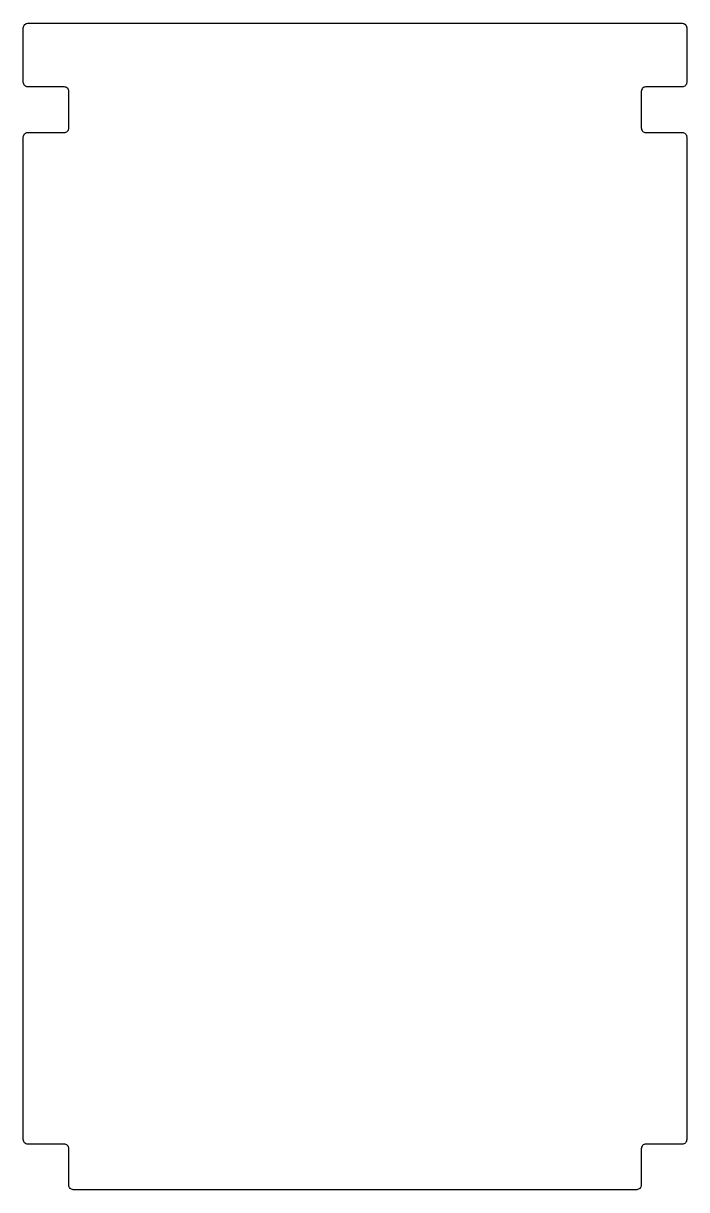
# Model space of a CAD drawing. Header units: inches. Extents: x 0.1 to 18.4, y -0.1 to 32.
import ezdxf

# ---------------------------------------------------------------- set-up
doc = ezdxf.new("R2010")
doc.units = ezdxf.units.IN
doc.layers.get('0').update_dxf_attribs({"linetype": 'CONTINUOUS'})

msp = doc.modelspace()

# ---------------------------------------------------------------- linework, layer by layer
msp.add_lwpolyline([(0.113, 1.291), (0.113, 28.854, -0.414214), (0.238, 28.979), (1.238, 28.979, 0.414214), (1.363, 29.104), (1.363, 30.104, 0.414214), (1.238, 30.229), (0.238, 30.229, -0.414214), (0.113, 30.354), (0.113, 31.854, -0.414214), (0.238, 31.979), (18.238, 31.979, -0.414214), (18.363, 31.854), (18.363, 30.354, -0.414214), (18.238, 30.229), (17.238, 30.229, 0.414214), (17.113, 30.104), (17.113, 29.104, 0.414214), (17.238, 28.979), (18.238, 28.979, -0.414214), (18.363, 28.854), (18.363, 1.291, -0.414214), (18.238, 1.166), (17.238, 1.166, 0.414214), (17.113, 1.041), (17.113, 0.041, -0.414214), (16.988, -0.084), (1.488, -0.084, -0.414214), (1.363, 0.041), (1.363, 1.041, 0.414214), (1.238, 1.166), (0.238, 1.166, -0.414214)], format="xyb", close=True)

doc.saveas('drawing.dxf')
